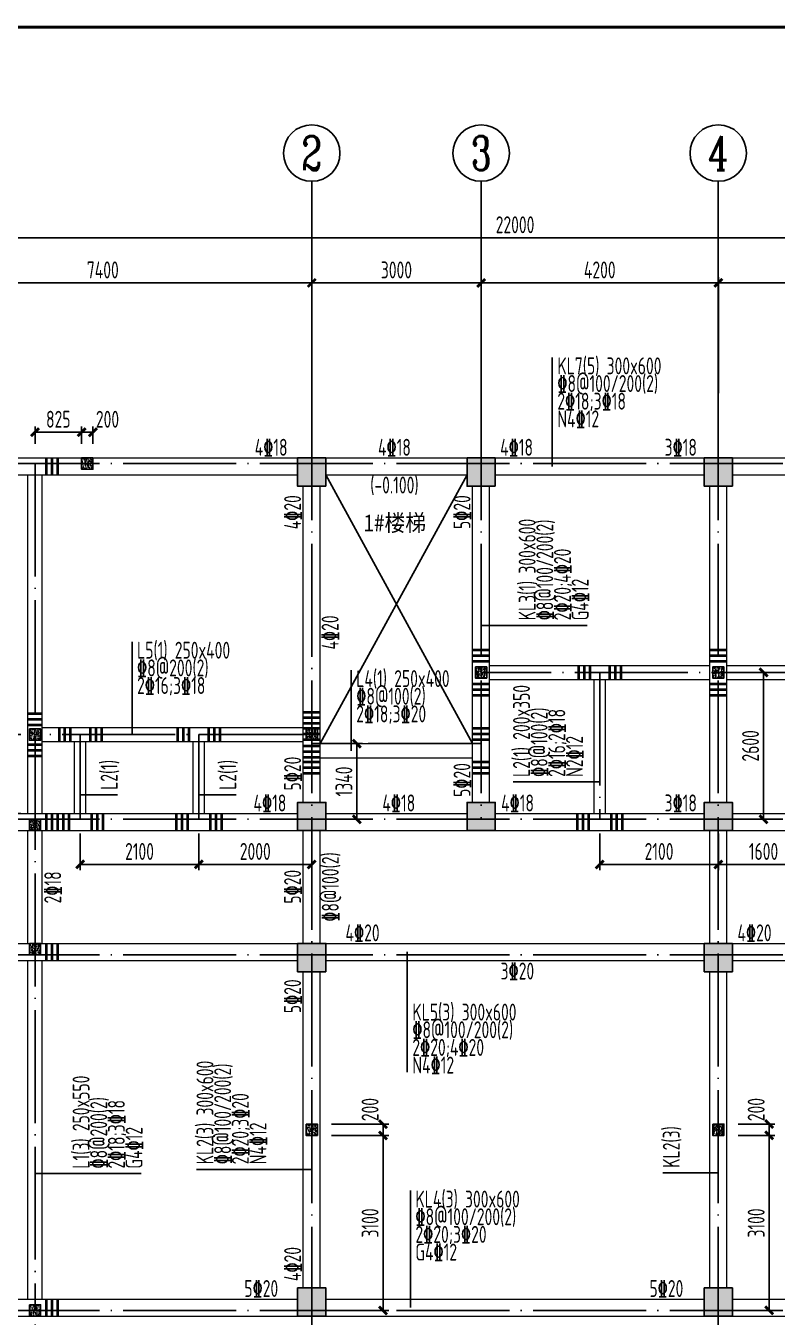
# Model space of a CAD drawing. Extents: x 9732137 to 18866768, y -962146 to 246094.
# Drawn here: x 9797236 to 9810541, y -134554 to -111681 of the extents above; entities that cross this region are included whole.
import ezdxf
from ezdxf.enums import TextEntityAlignment as Align

# ---------------------------------------------------------------- set-up
doc = ezdxf.new("R2010")
doc.units = 0
doc.header["$LTSCALE"] = 1000
doc.linetypes.add('DOTE', pattern=[2.42, 2, -0.2, 0.02, -0.2])
doc.layers.get('0').update_dxf_attribs({"linetype": 'CONTINUOUS'})
doc.layers.get('Defpoints').update_dxf_attribs({"linetype": 'CONTINUOUS'})
for name, color, linetype in [('AXIS', 1, 'DOTE'), ('AXIS_DIM', 3, 'CONTINUOUS'), ('AXIS_NUM', 7, 'CONTINUOUS'), ('BORDER', 7, 'CONTINUOUS'), ('COLU', 7, 'CONTINUOUS'), ('DIM', 3, 'CONTINUOUS'), ('TEXT', 7, 'CONTINUOUS'), ('柱涂实', 54, 'CONTINUOUS'), ('零厚板', 7, 'CONTINUOUS')]:
    doc.layers.add(name, color=color, linetype=linetype)
for name, color, linetype, lineweight in [('梁', 4, 'CONTINUOUS', 18), ('梁原位标注', 7, 'CONTINUOUS', 25), ('梁原位标注竖向', 7, 'CONTINUOUS', 25), ('梁集中标注', 2, 'CONTINUOUS', 25), ('梁集中标注竖向', 2, 'CONTINUOUS', 25), ('次梁箍筋', 1, 'CONTINUOUS', 40)]:
    doc.layers.add(name, color=color, linetype=linetype, lineweight=lineweight)
doc.styles.add('STYLE3', font='simhei.ttf', dxfattribs={"width": 0.9})
doc.styles.add('TSSD_Axis', font='Complex.shx', dxfattribs={"width": 0.7, "bigfont": 'hztxt.shx'})
doc.styles.add('TSSD_Dimension', font='Tssdeng.shx', dxfattribs={"width": 0.7, "bigfont": 'hztxt.shx'})
doc.styles.add('TSSD_Rein', font='Tssdeng.shx', dxfattribs={"width": 0.7, "bigfont": 'hztxt.shx'})
doc.dimstyles.new('TSSD_100_100$0', dxfattribs={"dimtxt": 300, "dimasz": 100, "dimexe": 100, "dimexo": 250, "dimgap": 80, "dimtad": 1, "dimdec": 0, "dimzin": 0, "dimdsep": 46, "dimtxsty": 'TSSD_Dimension', "dimblk1": 'ARCHTICK', "dimblk2": 'ARCHTICK', "dimsah": 1, "dimcen": 0, "dimclrd": 3, "dimclre": 256, "dimclrt": 7, "dimadec": 1, "dimazin": 0, "dimtfac": 1, "dimtdec": 0, "dimtix": 1, "dimtmove": 2, "dimatfit": 3, "dimldrblk": 'ARCHTICK', "dimfxl": 1, "dimtolj": 1, "dimtzin": 0, "dimarcsym": 0})

# ---------------------------------------------------------------- blocks, each defined once
blk = doc.blocks.new('ts_axno')
at = {"color": 0, "linetype": 'ByBlock', "lineweight": -2}
blk.add_circle((0, 0), 0.5, dxfattribs=at)
at = {"color": 0, "linetype": 'ByBlock', "lineweight": -2, "style": 'TSSD_Axis', "width": 0.7}
blk.add_attdef('A', text='', height=0.6, dxfattribs=at).set_placement((0, 0), align=Align.MIDDLE_CENTER)
blk = doc.blocks.new('_ArchTick')
at = {"color": 0, "linetype": 'ByBlock', "const_width": 0.5}
blk.add_lwpolyline([(-0.71, -0.71), (0.71, 0.71)], dxfattribs=at)
blk = doc.blocks.new('*D9')
at = {"layer": 'AXIS_DIM', "lineweight": -2}
for p, q in [((9809499, -118185), (9809499, -116135)), ((9813799, -118185), (9813799, -116135))]:
    blk.add_line(p, q, dxfattribs=at)
at = {"layer": 'AXIS_DIM', "color": 3, "lineweight": -2}
blk.add_line((9813799, -116235), (9809499, -116235), dxfattribs=at)
at = {"layer": 'Defpoints', "color": 0}
for p in [(9809499, -116235), (9809499, -118435), (9813799, -118435)]:
    blk.add_point(p, dxfattribs=at)
at = {"layer": 'AXIS_DIM', "color": 3, "lineweight": -2, "xscale": 100, "yscale": 100, "zscale": 100, "rotation": 180}
blk.add_blockref('_ArchTick', (9809499, -116235), dxfattribs=at)
at = {"layer": 'AXIS_DIM', "color": 3, "lineweight": -2, "xscale": 100, "yscale": 100, "zscale": 100}
blk.add_blockref('_ArchTick', (9813799, -116235), dxfattribs=at)
at = {"layer": 'AXIS_DIM', "color": 7, "insert": (9811649, -116005), "char_height": 300, "attachment_point": 5, "style": 'TSSD_Dimension'}
blk.add_mtext('\\A1;4300', dxfattribs=at)
blk = doc.blocks.new('*D10')
at = {"layer": 'AXIS_DIM', "lineweight": -2}
for p, q in [((9805299, -118185), (9805299, -116135)), ((9809499, -118185), (9809499, -116135))]:
    blk.add_line(p, q, dxfattribs=at)
at = {"layer": 'AXIS_DIM', "color": 3, "lineweight": -2}
blk.add_line((9809499, -116235), (9805299, -116235), dxfattribs=at)
at = {"layer": 'Defpoints', "color": 0}
for p in [(9805299, -116235), (9805299, -118435), (9809499, -118435)]:
    blk.add_point(p, dxfattribs=at)
at = {"layer": 'AXIS_DIM', "color": 3, "lineweight": -2, "xscale": 100, "yscale": 100, "zscale": 100, "rotation": 180}
blk.add_blockref('_ArchTick', (9805299, -116235), dxfattribs=at)
at = {"layer": 'AXIS_DIM', "color": 3, "lineweight": -2, "xscale": 100, "yscale": 100, "zscale": 100}
blk.add_blockref('_ArchTick', (9809499, -116235), dxfattribs=at)
at = {"layer": 'AXIS_DIM', "color": 7, "insert": (9807399, -116005), "char_height": 300, "attachment_point": 5, "style": 'TSSD_Dimension'}
blk.add_mtext('\\A1;4200', dxfattribs=at)
blk = doc.blocks.new('*D11')
at = {"layer": 'AXIS_DIM', "lineweight": -2}
for p, q in [((9802299, -118185), (9802299, -116135)), ((9805299, -118185), (9805299, -116135))]:
    blk.add_line(p, q, dxfattribs=at)
at = {"layer": 'AXIS_DIM', "color": 3, "lineweight": -2}
blk.add_line((9805299, -116235), (9802299, -116235), dxfattribs=at)
at = {"layer": 'Defpoints', "color": 0}
for p in [(9802299, -116235), (9802299, -118435), (9805299, -118435)]:
    blk.add_point(p, dxfattribs=at)
at = {"layer": 'AXIS_DIM', "color": 3, "lineweight": -2, "xscale": 100, "yscale": 100, "zscale": 100, "rotation": 180}
blk.add_blockref('_ArchTick', (9802299, -116235), dxfattribs=at)
at = {"layer": 'AXIS_DIM', "color": 3, "lineweight": -2, "xscale": 100, "yscale": 100, "zscale": 100}
blk.add_blockref('_ArchTick', (9805299, -116235), dxfattribs=at)
at = {"layer": 'AXIS_DIM', "color": 7, "insert": (9803799, -116005), "char_height": 300, "attachment_point": 5, "style": 'TSSD_Dimension'}
blk.add_mtext('\\A1;3000', dxfattribs=at)
blk = doc.blocks.new('*D12')
at = {"layer": 'AXIS_DIM', "lineweight": -2}
for p, q in [((9794899, -118185), (9794899, -116135)), ((9802299, -118185), (9802299, -116135))]:
    blk.add_line(p, q, dxfattribs=at)
at = {"layer": 'AXIS_DIM', "color": 3, "lineweight": -2}
blk.add_line((9802299, -116235), (9794899, -116235), dxfattribs=at)
at = {"layer": 'Defpoints', "color": 0}
for p in [(9794899, -116235), (9794899, -118435), (9802299, -118435)]:
    blk.add_point(p, dxfattribs=at)
at = {"layer": 'AXIS_DIM', "color": 3, "lineweight": -2, "xscale": 100, "yscale": 100, "zscale": 100, "rotation": 180}
blk.add_blockref('_ArchTick', (9794899, -116235), dxfattribs=at)
at = {"layer": 'AXIS_DIM', "color": 3, "lineweight": -2, "xscale": 100, "yscale": 100, "zscale": 100}
blk.add_blockref('_ArchTick', (9802299, -116235), dxfattribs=at)
at = {"layer": 'AXIS_DIM', "color": 7, "insert": (9798599, -116005), "char_height": 300, "attachment_point": 5, "style": 'TSSD_Dimension'}
blk.add_mtext('\\A1;7400', dxfattribs=at)
blk = doc.blocks.new('*D13')
at = {"layer": 'AXIS_DIM', "lineweight": -2}
for p, q in [((9794899, -118185), (9794899, -115335)), ((9816899, -118185), (9816899, -115335))]:
    blk.add_line(p, q, dxfattribs=at)
at = {"layer": 'AXIS_DIM', "color": 3, "lineweight": -2}
blk.add_line((9794899, -115435), (9816899, -115435), dxfattribs=at)
at = {"layer": 'Defpoints', "color": 0}
for p in [(9816899, -115435), (9794899, -118435), (9816899, -118435)]:
    blk.add_point(p, dxfattribs=at)
at = {"layer": 'AXIS_DIM', "color": 3, "lineweight": -2, "xscale": 100, "yscale": 100, "zscale": 100, "rotation": 180}
blk.add_blockref('_ArchTick', (9794899, -115435), dxfattribs=at)
at = {"layer": 'AXIS_DIM', "color": 3, "lineweight": -2, "xscale": 100, "yscale": 100, "zscale": 100}
blk.add_blockref('_ArchTick', (9816899, -115435), dxfattribs=at)
at = {"layer": 'AXIS_DIM', "color": 7, "insert": (9805899, -115205), "char_height": 300, "attachment_point": 5, "style": 'TSSD_Dimension'}
blk.add_mtext('\\A1;22000', dxfattribs=at)
blk = doc.blocks.new('*D134')
at = {"layer": 'Defpoints', "color": 0}
for p in [(9794899, -134435), (9797399, -134435), (9797399, -135235)]:
    blk.add_point(p, dxfattribs=at)
at = {"layer": 'DIM', "lineweight": -2}
for p, q in [((9794899, -134685), (9794899, -135335)), ((9797399, -134685), (9797399, -135335))]:
    blk.add_line(p, q, dxfattribs=at)
at = {"layer": 'DIM', "color": 3, "lineweight": -2}
blk.add_line((9794899, -135235), (9797399, -135235), dxfattribs=at)
at = {"layer": 'DIM', "color": 3, "lineweight": -2, "xscale": 100, "yscale": 100, "zscale": 100, "rotation": 180}
blk.add_blockref('_ArchTick', (9794899, -135235), dxfattribs=at)
at = {"layer": 'DIM', "color": 3, "lineweight": -2, "xscale": 100, "yscale": 100, "zscale": 100}
blk.add_blockref('_ArchTick', (9797399, -135235), dxfattribs=at)
at = {"layer": 'DIM', "color": 7, "insert": (9796149, -135005), "char_height": 300, "attachment_point": 5, "style": 'TSSD_Dimension'}
blk.add_mtext('\\A1;2500', dxfattribs=at)
blk = doc.blocks.new('*D135')
at = {"layer": 'Defpoints', "color": 0}
for p in [(9798199, -125735), (9800299, -125735), (9800299, -126535)]:
    blk.add_point(p, dxfattribs=at)
at = {"layer": 'DIM', "lineweight": -2}
for p, q in [((9798199, -125985), (9798199, -126635)), ((9800299, -125985), (9800299, -126635))]:
    blk.add_line(p, q, dxfattribs=at)
at = {"layer": 'DIM', "color": 3, "lineweight": -2}
blk.add_line((9798199, -126535), (9800299, -126535), dxfattribs=at)
at = {"layer": 'DIM', "color": 3, "lineweight": -2, "xscale": 100, "yscale": 100, "zscale": 100, "rotation": 180}
blk.add_blockref('_ArchTick', (9798199, -126535), dxfattribs=at)
at = {"layer": 'DIM', "color": 3, "lineweight": -2, "xscale": 100, "yscale": 100, "zscale": 100}
blk.add_blockref('_ArchTick', (9800299, -126535), dxfattribs=at)
at = {"layer": 'DIM', "color": 7, "insert": (9799249, -126305), "char_height": 300, "attachment_point": 5, "style": 'TSSD_Dimension'}
blk.add_mtext('\\A1;2100', dxfattribs=at)
blk = doc.blocks.new('*D136')
at = {"layer": 'Defpoints', "color": 0}
for p in [(9800299, -125735), (9802299, -125735), (9802299, -126535)]:
    blk.add_point(p, dxfattribs=at)
at = {"layer": 'DIM', "lineweight": -2}
for p, q in [((9800299, -125985), (9800299, -126635)), ((9802299, -125985), (9802299, -126635))]:
    blk.add_line(p, q, dxfattribs=at)
at = {"layer": 'DIM', "color": 3, "lineweight": -2}
blk.add_line((9800299, -126535), (9802299, -126535), dxfattribs=at)
at = {"layer": 'DIM', "color": 3, "lineweight": -2, "xscale": 100, "yscale": 100, "zscale": 100, "rotation": 180}
blk.add_blockref('_ArchTick', (9800299, -126535), dxfattribs=at)
at = {"layer": 'DIM', "color": 3, "lineweight": -2, "xscale": 100, "yscale": 100, "zscale": 100}
blk.add_blockref('_ArchTick', (9802299, -126535), dxfattribs=at)
at = {"layer": 'DIM', "color": 7, "insert": (9801299, -126305), "char_height": 300, "attachment_point": 5, "style": 'TSSD_Dimension'}
blk.add_mtext('\\A1;2000', dxfattribs=at)
blk = doc.blocks.new('*D137')
at = {"layer": 'Defpoints', "color": 0}
for p in [(9802299, -124395), (9803099, -124395), (9802299, -125735)]:
    blk.add_point(p, dxfattribs=at)
at = {"layer": 'DIM', "lineweight": -2}
for p, q in [((9802549, -124395), (9803199, -124395)), ((9802549, -125735), (9803199, -125735))]:
    blk.add_line(p, q, dxfattribs=at)
at = {"layer": 'DIM', "color": 3, "lineweight": -2}
blk.add_line((9803099, -125735), (9803099, -124395), dxfattribs=at)
at = {"layer": 'DIM', "color": 3, "lineweight": -2, "xscale": 100, "yscale": 100, "zscale": 100}
for p, rotation in [((9803099, -124395), 90), ((9803099, -125735), 270)]:
    blk.add_blockref('_ArchTick', p, dxfattribs=dict(at, rotation=rotation))
at = {"layer": 'DIM', "color": 7, "insert": (9802869, -125065), "char_height": 300, "attachment_point": 5, "rotation": 90, "style": 'TSSD_Dimension'}
blk.add_mtext('\\A1;1340', dxfattribs=at)
blk = doc.blocks.new('*D138')
at = {"layer": 'Defpoints', "color": 0}
for p in [(9796690, -124235), (9797399, -124235), (9797399, -125635)]:
    blk.add_point(p, dxfattribs=at)
at = {"layer": 'DIM', "lineweight": -2}
for p, q in [((9797149, -124235), (9796590, -124235)), ((9797149, -125635), (9796590, -125635))]:
    blk.add_line(p, q, dxfattribs=at)
at = {"layer": 'DIM', "color": 3, "lineweight": -2}
blk.add_line((9796690, -125635), (9796690, -124235), dxfattribs=at)
at = {"layer": 'DIM', "color": 3, "lineweight": -2, "xscale": 100, "yscale": 100, "zscale": 100}
for p, rotation in [((9796690, -124235), 90), ((9796690, -125635), 270)]:
    blk.add_blockref('_ArchTick', p, dxfattribs=dict(at, rotation=rotation))
at = {"layer": 'DIM', "color": 7, "insert": (9796460, -124935), "char_height": 300, "attachment_point": 5, "rotation": 90, "style": 'TSSD_Dimension'}
blk.add_mtext('\\A1;1400', dxfattribs=at)
blk = doc.blocks.new('*D139')
at = {"layer": 'Defpoints', "color": 0}
for p in [(9807399, -125735), (9809499, -125735), (9809499, -126535)]:
    blk.add_point(p, dxfattribs=at)
at = {"layer": 'DIM', "lineweight": -2}
for p, q in [((9807399, -125985), (9807399, -126635)), ((9809499, -125985), (9809499, -126635))]:
    blk.add_line(p, q, dxfattribs=at)
at = {"layer": 'DIM', "color": 3, "lineweight": -2}
blk.add_line((9807399, -126535), (9809499, -126535), dxfattribs=at)
at = {"layer": 'DIM', "color": 3, "lineweight": -2, "xscale": 100, "yscale": 100, "zscale": 100, "rotation": 180}
blk.add_blockref('_ArchTick', (9807399, -126535), dxfattribs=at)
at = {"layer": 'DIM', "color": 3, "lineweight": -2, "xscale": 100, "yscale": 100, "zscale": 100}
blk.add_blockref('_ArchTick', (9809499, -126535), dxfattribs=at)
at = {"layer": 'DIM', "color": 7, "insert": (9808449, -126305), "char_height": 300, "attachment_point": 5, "style": 'TSSD_Dimension'}
blk.add_mtext('\\A1;2100', dxfattribs=at)
blk = doc.blocks.new('*D140')
at = {"layer": 'Defpoints', "color": 0}
for p in [(9809499, -125735), (9811099, -125735), (9811099, -126535)]:
    blk.add_point(p, dxfattribs=at)
at = {"layer": 'DIM', "lineweight": -2}
for p, q in [((9809499, -125985), (9809499, -126635)), ((9811099, -125985), (9811099, -126635))]:
    blk.add_line(p, q, dxfattribs=at)
at = {"layer": 'DIM', "color": 3, "lineweight": -2}
blk.add_line((9809499, -126535), (9811099, -126535), dxfattribs=at)
at = {"layer": 'DIM', "color": 3, "lineweight": -2, "xscale": 100, "yscale": 100, "zscale": 100, "rotation": 180}
blk.add_blockref('_ArchTick', (9809499, -126535), dxfattribs=at)
at = {"layer": 'DIM', "color": 3, "lineweight": -2, "xscale": 100, "yscale": 100, "zscale": 100}
blk.add_blockref('_ArchTick', (9811099, -126535), dxfattribs=at)
at = {"layer": 'DIM', "color": 7, "insert": (9810299, -126305), "char_height": 300, "attachment_point": 5, "style": 'TSSD_Dimension'}
blk.add_mtext('\\A1;1600', dxfattribs=at)
blk = doc.blocks.new('*D142')
at = {"layer": 'Defpoints', "color": 0}
for p in [(9809499, -123135), (9810299, -123135), (9809499, -125735)]:
    blk.add_point(p, dxfattribs=at)
at = {"layer": 'DIM', "lineweight": -2}
for p, q in [((9809749, -123135), (9810399, -123135)), ((9809749, -125735), (9810399, -125735))]:
    blk.add_line(p, q, dxfattribs=at)
at = {"layer": 'DIM', "color": 3, "lineweight": -2}
blk.add_line((9810299, -125735), (9810299, -123135), dxfattribs=at)
at = {"layer": 'DIM', "color": 3, "lineweight": -2, "xscale": 100, "yscale": 100, "zscale": 100}
for p, rotation in [((9810299, -123135), 90), ((9810299, -125735), 270)]:
    blk.add_blockref('_ArchTick', p, dxfattribs=dict(at, rotation=rotation))
at = {"layer": 'DIM', "color": 7, "insert": (9810069, -124435), "char_height": 300, "attachment_point": 5, "rotation": 90, "style": 'TSSD_Dimension'}
blk.add_mtext('\\A1;2600', dxfattribs=at)
blk = doc.blocks.new('GZ')
at = {"layer": 'TEXT'}
h = blk.add_hatch(dxfattribs=at)
h.set_pattern_fill('AR-CONC', color=6, scale=0.4, angle=180, style=0)
h.set_pattern_definition([(230, (3351996.74, 92641.444), (-72.873868, 6.375634), [7.62, -83.82]), (175, (3351996.74, 92641.44), (14.09713, -76.422657), [6.096, -67.056]), (280.451, (3351990.67, 92641.975), (-58.777, -70.046675), [6.476, -71.236]), (226.1842, (3351996.74, 92621.12), (-108.431616, 16.81693), [11.43, -125.73]), (276.6356, (3351987.7, 92622.52), (-94.961694, -98.970222), [9.714, -106.854]), (171.184, (3351996.74, 92621.12), (-94.96184, -98.970047), [9.144, -100.584]), (201, (3351986.58, 92626.204), (-60.645952, 40.906207), [7.62, -83.82]), (146, (3351986.58, 92626.2), (-24.720811, -73.675186), [6.096, -67.056]), (251.4514, (3351981.526, 92629.61), (-85.366596, -32.769143), [6.476, -71.236]), (217.5, (3351996.74, 92641.444), (-1.2354413, -33.8220155), [0, -66.2432, 0, -68.072, 0, -67.31]), (187.5, (3351996.74, 92641.444), (-26.727865, -40.07223), [0, -38.8112, 0, -64.7192, 0, -25.654]), (147.5, (3352019.397, 92641.444), (-54.236238, 2.2914976), [0, -25.4, 0, -79.248, 0, -105.156]), (137.5, (3352029.557, 92641.444), (-59.251673, -10.170596), [0, -33.02, 0, -52.6288, 0, -74.676])])
h.paths.add_polyline_path([(3162038, 237206), (3162238, 237206), (3162238, 237006), (3162038, 237006)])
at = {"color": 6}
blk.add_lwpolyline([(3162038, 237206), (3162238, 237206), (3162238, 237006), (3162038, 237006)], close=True, dxfattribs=at)
blk = doc.blocks.new('*D496')
at = {"layer": 'Defpoints', "color": 0}
for p in [(9809599, -131335), (9810399, -131335), (9809599, -134435)]:
    blk.add_point(p, dxfattribs=at)
at = {"layer": 'DIM', "lineweight": -2}
for p, q in [((9809849, -131335), (9810499, -131335)), ((9809849, -134435), (9810499, -134435))]:
    blk.add_line(p, q, dxfattribs=at)
at = {"layer": 'DIM', "color": 3, "lineweight": -2}
blk.add_line((9810399, -134435), (9810399, -131335), dxfattribs=at)
at = {"layer": 'DIM', "color": 3, "lineweight": -2, "xscale": 100, "yscale": 100, "zscale": 100}
for p, rotation in [((9810399, -131335), 90), ((9810399, -134435), 270)]:
    blk.add_blockref('_ArchTick', p, dxfattribs=dict(at, rotation=rotation))
at = {"layer": 'DIM', "color": 7, "insert": (9810169, -132885), "char_height": 300, "attachment_point": 5, "rotation": 90, "style": 'TSSD_Dimension'}
blk.add_mtext('\\A1;3100', dxfattribs=at)
blk = doc.blocks.new('*D497')
at = {"layer": 'Defpoints', "color": 0}
for p in [(9809599, -131135), (9810399, -131135), (9809599, -131335)]:
    blk.add_point(p, dxfattribs=at)
at = {"layer": 'DIM', "lineweight": -2}
for p, q in [((9809849, -131135), (9810499, -131135)), ((9809849, -131335), (9810499, -131335))]:
    blk.add_line(p, q, dxfattribs=at)
at = {"layer": 'DIM', "color": 3, "lineweight": -2}
blk.add_line((9810399, -131335), (9810399, -131135), dxfattribs=at)
at = {"layer": 'DIM', "color": 3, "lineweight": -2, "xscale": 100, "yscale": 100, "zscale": 100}
for p, rotation in [((9810399, -131135), 90), ((9810399, -131335), 270)]:
    blk.add_blockref('_ArchTick', p, dxfattribs=dict(at, rotation=rotation))
at = {"layer": 'DIM', "color": 7, "insert": (9810169, -130877), "char_height": 300, "attachment_point": 5, "rotation": 90, "style": 'TSSD_Dimension'}
blk.add_mtext('\\A1;200', dxfattribs=at)
blk = doc.blocks.new('*D502')
at = {"layer": 'Defpoints', "color": 0}
for p in [(9802399, -131335), (9803562, -131335), (9802399, -134435)]:
    blk.add_point(p, dxfattribs=at)
at = {"layer": 'DIM', "lineweight": -2}
for p, q in [((9802649, -131335), (9803662, -131335)), ((9802649, -134435), (9803662, -134435))]:
    blk.add_line(p, q, dxfattribs=at)
at = {"layer": 'DIM', "color": 3, "lineweight": -2}
blk.add_line((9803562, -134435), (9803562, -131335), dxfattribs=at)
at = {"layer": 'DIM', "color": 3, "lineweight": -2, "xscale": 100, "yscale": 100, "zscale": 100}
for p, rotation in [((9803562, -131335), 90), ((9803562, -134435), 270)]:
    blk.add_blockref('_ArchTick', p, dxfattribs=dict(at, rotation=rotation))
at = {"layer": 'DIM', "color": 7, "insert": (9803332, -132885), "char_height": 300, "attachment_point": 5, "rotation": 90, "style": 'TSSD_Dimension'}
blk.add_mtext('\\A1;3100', dxfattribs=at)
blk = doc.blocks.new('*D503')
at = {"layer": 'Defpoints', "color": 0}
for p in [(9802399, -131135), (9803562, -131135), (9802399, -131335)]:
    blk.add_point(p, dxfattribs=at)
at = {"layer": 'DIM', "lineweight": -2}
for p, q in [((9802649, -131135), (9803662, -131135)), ((9802649, -131335), (9803662, -131335))]:
    blk.add_line(p, q, dxfattribs=at)
at = {"layer": 'DIM', "color": 3, "lineweight": -2}
blk.add_line((9803562, -131335), (9803562, -131135), dxfattribs=at)
at = {"layer": 'DIM', "color": 3, "lineweight": -2, "xscale": 100, "yscale": 100, "zscale": 100}
for p, rotation in [((9803562, -131135), 90), ((9803562, -131335), 270)]:
    blk.add_blockref('_ArchTick', p, dxfattribs=dict(at, rotation=rotation))
at = {"layer": 'DIM', "color": 7, "insert": (9803332, -130877), "char_height": 300, "attachment_point": 5, "rotation": 90, "style": 'TSSD_Dimension'}
blk.add_mtext('\\A1;200', dxfattribs=at)
blk = doc.blocks.new('*D508')
at = {"layer": 'Defpoints', "color": 0}
for p in [(9798224, -118880), (9798224, -119335), (9798424, -119335)]:
    blk.add_point(p, dxfattribs=at)
at = {"layer": 'DIM', "lineweight": -2}
for p, q in [((9798224, -119085), (9798224, -118780)), ((9798424, -119085), (9798424, -118780))]:
    blk.add_line(p, q, dxfattribs=at)
at = {"layer": 'DIM', "color": 3, "lineweight": -2}
blk.add_line((9798424, -118880), (9798224, -118880), dxfattribs=at)
at = {"layer": 'DIM', "color": 3, "lineweight": -2, "xscale": 100, "yscale": 100, "zscale": 100, "rotation": 180}
blk.add_blockref('_ArchTick', (9798224, -118880), dxfattribs=at)
at = {"layer": 'DIM', "color": 3, "lineweight": -2, "xscale": 100, "yscale": 100, "zscale": 100}
blk.add_blockref('_ArchTick', (9798424, -118880), dxfattribs=at)
at = {"layer": 'DIM', "color": 7, "insert": (9798682, -118650), "char_height": 300, "attachment_point": 5, "style": 'TSSD_Dimension'}
blk.add_mtext('\\A1;200', dxfattribs=at)
blk = doc.blocks.new('*D509')
at = {"layer": 'Defpoints', "color": 0}
for p in [(9797399, -118880), (9797399, -119335), (9798224, -119335)]:
    blk.add_point(p, dxfattribs=at)
at = {"layer": 'DIM', "lineweight": -2}
for p, q in [((9797399, -119085), (9797399, -118780)), ((9798224, -119085), (9798224, -118780))]:
    blk.add_line(p, q, dxfattribs=at)
at = {"layer": 'DIM', "color": 3, "lineweight": -2}
blk.add_line((9798224, -118880), (9797399, -118880), dxfattribs=at)
at = {"layer": 'DIM', "color": 3, "lineweight": -2, "xscale": 100, "yscale": 100, "zscale": 100, "rotation": 180}
blk.add_blockref('_ArchTick', (9797399, -118880), dxfattribs=at)
at = {"layer": 'DIM', "color": 3, "lineweight": -2, "xscale": 100, "yscale": 100, "zscale": 100}
blk.add_blockref('_ArchTick', (9798224, -118880), dxfattribs=at)
at = {"layer": 'DIM', "color": 7, "insert": (9797811, -118650), "char_height": 300, "attachment_point": 5, "style": 'TSSD_Dimension'}
blk.add_mtext('\\A1;825', dxfattribs=at)

msp = doc.modelspace()

# ---------------------------------------------------------------- hatches: boundary and pattern name
at = {"layer": '柱涂实'}
for points in [[(9802548.5, -119835.1), (9802548.5, -119335.1), (9802048.5, -119335.1), (9802048.5, -119835.1)], [(9805548.5, -119835.1), (9805548.5, -119335.1), (9805048.5, -119335.1), (9805048.5, -119835.1)], [(9809748.5, -119835.1), (9809748.5, -119335.1), (9809248.5, -119335.1), (9809248.5, -119835.1)], [(9802548.5, -125935.1), (9802548.5, -125435.1), (9802048.5, -125435.1), (9802048.5, -125935.1)], [(9805548.5, -125935.1), (9805548.5, -125435.1), (9805048.5, -125435.1), (9805048.5, -125935.1)], [(9809748.5, -125935.1), (9809748.5, -125435.1), (9809248.5, -125435.1), (9809248.5, -125935.1)], [(9802548.5, -128435.1), (9802548.5, -127935.1), (9802048.5, -127935.1), (9802048.5, -128435.1)], [(9809748.5, -128435.1), (9809748.5, -127935.1), (9809248.5, -127935.1), (9809248.5, -128435.1)], [(9802548.5, -134535.1), (9802548.5, -134035.1), (9802048.5, -134035.1), (9802048.5, -134535.1)], [(9809748.5, -134535.1), (9809748.5, -134035.1), (9809248.5, -134035.1), (9809248.5, -134535.1)]]:
    msp.add_hatch(color=256, dxfattribs=at).paths.add_polyline_path(points)

# ---------------------------------------------------------------- linework, layer by layer
at = {"layer": 'AXIS'}
for p, q in [((9802298.5, -118435.1, 0), (9802298.5, -135435.1, 0)), ((9805298.5, -118435.1, 0), (9805298.5, -125735.1, 0)), ((9809498.5, -118435.1, 0), (9809498.5, -135435.1, 0)), ((9817898.5, -119435.1, 0), (9793898.5, -119435.1, 0)), ((9797398.5, -119435.1, 0), (9797398.5, -134435.1, 0)), ((9813798.5, -123135.1, 0), (9805298.5, -123135.1, 0)), ((9807398.5, -123135.1, 0), (9807398.5, -125735.1, 0)), ((9802298.5, -124235.1, 0), (9797398.5, -124235.1, 0)), ((9798198.5, -124235.1, 0), (9798198.5, -125735.1, 0)), ((9800298.5, -124235.1, 0), (9800298.5, -125735.1, 0)), ((9805298.5, -124395.1, 0), (9802298.5, -124395.1, 0)), ((9817898.5, -125735.1, 0), (9793898.5, -125735.1, 0)), ((9817898.5, -128135.1, 0), (9793898.5, -128135.1, 0)), ((9817898.5, -134435.1, 0), (9793898.5, -134435.1, 0))]:
    msp.add_line(p, q, dxfattribs=at)
at = {"layer": 'AXIS_NUM'}
for p, q in [((9802298.5, -118435.1, 0), (9802298.5, -114435.1, 0)), ((9805298.5, -118435.1, 0), (9805298.5, -114435.1, 0)), ((9809498.5, -118435.1, 0), (9809498.5, -114435.1, 0))]:
    msp.add_line(p, q, dxfattribs=at)
at = {"layer": 'BORDER', "const_width": 50}
msp.add_lwpolyline([(9779556.8, -151706.3), (9779556.8, -111706.3), (9835456.8, -111706.3), (9835456.8, -151706.3)], close=True, dxfattribs=at)
at = {"layer": 'COLU', "ltscale": 1}
for points in [[(9802548.5, -119835.1), (9802548.5, -119335.1), (9802048.5, -119335.1), (9802048.5, -119835.1)], [(9805548.5, -119835.1), (9805548.5, -119335.1), (9805048.5, -119335.1), (9805048.5, -119835.1)], [(9809748.5, -119835.1), (9809748.5, -119335.1), (9809248.5, -119335.1), (9809248.5, -119835.1)], [(9802548.5, -125935.1), (9802548.5, -125435.1), (9802048.5, -125435.1), (9802048.5, -125935.1)], [(9805548.5, -125935.1), (9805548.5, -125435.1), (9805048.5, -125435.1), (9805048.5, -125935.1)], [(9809748.5, -125935.1), (9809748.5, -125435.1), (9809248.5, -125435.1), (9809248.5, -125935.1)], [(9802548.5, -128435.1), (9802548.5, -127935.1), (9802048.5, -127935.1), (9802048.5, -128435.1)], [(9809748.5, -128435.1), (9809748.5, -127935.1), (9809248.5, -127935.1), (9809248.5, -128435.1)], [(9802548.5, -134535.1), (9802548.5, -134035.1), (9802048.5, -134035.1), (9802048.5, -134535.1)], [(9809748.5, -134535.1), (9809748.5, -134035.1), (9809248.5, -134035.1), (9809248.5, -134535.1)]]:
    msp.add_lwpolyline(points, close=True, dxfattribs=at)
at = {"layer": '柱涂实', "linetype": 'Continuous'}
for points in [[(9802548.5, -119835.1), (9802548.5, -119335.1), (9802048.5, -119335.1), (9802048.5, -119835.1)], [(9805548.5, -119835.1), (9805548.5, -119335.1), (9805048.5, -119335.1), (9805048.5, -119835.1)], [(9809748.5, -119835.1), (9809748.5, -119335.1), (9809248.5, -119335.1), (9809248.5, -119835.1)], [(9802548.5, -125935.1), (9802548.5, -125435.1), (9802048.5, -125435.1), (9802048.5, -125935.1)], [(9805548.5, -125935.1), (9805548.5, -125435.1), (9805048.5, -125435.1), (9805048.5, -125935.1)], [(9809748.5, -125935.1), (9809748.5, -125435.1), (9809248.5, -125435.1), (9809248.5, -125935.1)], [(9802548.5, -128435.1), (9802548.5, -127935.1), (9802048.5, -127935.1), (9802048.5, -128435.1)], [(9809748.5, -128435.1), (9809748.5, -127935.1), (9809248.5, -127935.1), (9809248.5, -128435.1)], [(9802548.5, -134535.1), (9802548.5, -134035.1), (9802048.5, -134035.1), (9802048.5, -134535.1)], [(9809748.5, -134535.1), (9809748.5, -134035.1), (9809248.5, -134035.1), (9809248.5, -134535.1)]]:
    msp.add_lwpolyline(points, close=True, dxfattribs=at)
at = {"layer": '梁', "ltscale": 1}
for p, q in [((9795298.5, -119335.1), (9802048.5, -119335.1)), ((9802548.5, -119335.1), (9805048.5, -119335.1)), ((9805548.5, -119335.1), (9809248.5, -119335.1)), ((9809748.5, -119335.1), (9813548.5, -119335.1)), ((9795298.5, -119635.1), (9802048.5, -119635.1)), ((9797273.5, -125635.1), (9797273.5, -119635.1)), ((9797523.5, -125635.1), (9797523.5, -119635.1)), ((9802148.5, -125435.1), (9802148.5, -119835.1)), ((9802448.5, -125435.1), (9802448.5, -119835.1)), ((9802548.5, -119635.1), (9805048.5, -119635.1)), ((9805148.5, -125435.1), (9805148.5, -119835.1)), ((9805448.5, -125435.1), (9805448.5, -119835.1)), ((9805548.5, -119635.1), (9809248.5, -119635.1)), ((9809348.5, -125435.1), (9809348.5, -119835.1)), ((9809648.5, -125435.1), (9809648.5, -119835.1)), ((9809748.5, -119635.1), (9813548.5, -119635.1)), ((9805448.5, -123010.1), (9809348.5, -123010.1)), ((9809648.5, -123010.1), (9813748.5, -123010.1)), ((9805448.5, -123260.1), (9809348.5, -123260.1)), ((9807298.5, -125635.1), (9807298.5, -123260.1)), ((9807498.5, -125635.1), (9807498.5, -123260.1)), ((9809648.5, -123260.1), (9813748.5, -123260.1)), ((9797523.5, -124110.1), (9802148.5, -124110.1)), ((9797523.5, -124360.1), (9802148.5, -124360.1)), ((9798098.5, -125635.1), (9798098.5, -124360.1)), ((9798298.5, -125635.1), (9798298.5, -124360.1)), ((9800198.5, -125635.1), (9800198.5, -124360.1)), ((9800398.5, -125635.1), (9800398.5, -124360.1)), ((9802448.5, -124395.1), (9805148.5, -124395.1)), ((9802448.5, -124645.1), (9805148.5, -124645.1)), ((9795298.5, -125635.1), (9802048.5, -125635.1)), ((9802548.5, -125635.1), (9805048.5, -125635.1)), ((9805548.5, -125635.1), (9809248.5, -125635.1)), ((9809748.5, -125635.1), (9813548.5, -125635.1)), ((9795298.5, -125935.1), (9802048.5, -125935.1)), ((9797273.5, -127935.1), (9797273.5, -125935.1)), ((9797523.5, -127935.1), (9797523.5, -125935.1)), ((9802148.5, -127935.1), (9802148.5, -125935.1)), ((9802448.5, -127935.1), (9802448.5, -125935.1)), ((9802548.5, -125935.1), (9805048.5, -125935.1)), ((9805548.5, -125935.1), (9809248.5, -125935.1)), ((9809348.5, -127935.1), (9809348.5, -125935.1)), ((9809648.5, -127935.1), (9809648.5, -125935.1)), ((9809748.5, -125935.1), (9813548.5, -125935.1)), ((9795298.5, -127935.1), (9802048.5, -127935.1)), ((9802548.5, -127935.1), (9809248.5, -127935.1)), ((9809748.5, -127935.1), (9816498.5, -127935.1)), ((9795298.5, -128235.1), (9802048.5, -128235.1)), ((9797273.5, -134235.1), (9797273.5, -128235.1)), ((9797523.5, -134235.1), (9797523.5, -128235.1)), ((9802548.5, -128235.1), (9809248.5, -128235.1)), ((9809748.5, -128235.1), (9816498.5, -128235.1)), ((9802148.5, -134035.1), (9802148.5, -128435.1)), ((9802448.5, -134035.1), (9802448.5, -128435.1)), ((9809348.5, -134035.1), (9809348.5, -128435.1)), ((9809648.5, -134035.1), (9809648.5, -128435.1)), ((9795298.5, -134235.1), (9802048.5, -134235.1)), ((9802548.5, -134235.1), (9809248.5, -134235.1)), ((9809748.5, -134235.1), (9816498.5, -134235.1)), ((9795298.5, -134535.1), (9802048.5, -134535.1)), ((9802548.5, -134535.1), (9809248.5, -134535.1)), ((9809748.5, -134535.1), (9816498.5, -134535.1))]:
    msp.add_line(p, q, dxfattribs=at)
at = {"layer": '梁集中标注', "linetype": 'Continuous', "ltscale": 1}
for p, q in [((9806558.9, -119485.1, 0), (9806558.9, -117554.5, 0)), ((9803991.3, -128085.1, 0), (9803991.3, -130215.7, 0)), ((9804045.7, -134385.1, 0), (9804045.7, -132312, 0))]:
    msp.add_line(p, q, dxfattribs=at)
at = {"layer": '梁集中标注', "color": 21, "linetype": 'Continuous', "ltscale": 1}
for p, q in [((9799116.8, -124235.1, 0), (9799116.8, -122590.8, 0)), ((9802998.2, -124520.1, 0), (9802998.2, -123093.1, 0))]:
    msp.add_line(p, q, dxfattribs=at)
at = {"layer": '梁集中标注竖向', "linetype": 'Continuous', "ltscale": 1}
for p, q in [((9805298.5, -122300.7, 0), (9807178.8, -122300.7, 0)), ((9802298.5, -131935.6, 0), (9800258.1, -131935.6, 0)), ((9809498.5, -131997.7, 0), (9808515.7, -131997.7, 0))]:
    msp.add_line(p, q, dxfattribs=at)
at = {"layer": '梁集中标注竖向', "color": 21, "linetype": 'Continuous', "ltscale": 1}
for p, q in [((9807398.5, -125074.4, 0), (9805862.9, -125074.4, 0)), ((9798198.5, -125303.2, 0), (9798861.3, -125303.2, 0)), ((9800298.5, -125303.2, 0), (9800961.3, -125303.2, 0)), ((9797398.5, -132011.2, 0), (9799279.5, -132011.2, 0))]:
    msp.add_line(p, q, dxfattribs=at)
at = {"layer": '次梁箍筋', "linetype": 'Continuous', "ltscale": 1}
for p, q in [((9797598.5, -119335.1), (9797598.5, -119635.1)), ((9797698.5, -119335.1), (9797698.5, -119635.1)), ((9797798.5, -119335.1), (9797798.5, -119635.1)), ((9805148.5, -122735.1), (9805448.5, -122735.1)), ((9809348.5, -122735.1), (9809648.5, -122735.1)), ((9805148.5, -122835.1), (9805448.5, -122835.1)), ((9805148.5, -122935.1), (9805448.5, -122935.1)), ((9807023.5, -123010.1), (9807023.5, -123260.1)), ((9807123.5, -123010.1), (9807123.5, -123260.1)), ((9807223.5, -123010.1), (9807223.5, -123260.1)), ((9807573.5, -123010.1), (9807573.5, -123260.1)), ((9807673.5, -123010.1), (9807673.5, -123260.1)), ((9807773.5, -123010.1), (9807773.5, -123260.1)), ((9809348.5, -122835.1), (9809648.5, -122835.1)), ((9809348.5, -122935.1), (9809648.5, -122935.1)), ((9805148.5, -123335.1), (9805448.5, -123335.1)), ((9805148.5, -123435.1), (9805448.5, -123435.1)), ((9809348.5, -123335.1), (9809648.5, -123335.1)), ((9809348.5, -123435.1), (9809648.5, -123435.1)), ((9805148.5, -123535.1), (9805448.5, -123535.1)), ((9809348.5, -123535.1), (9809648.5, -123535.1)), ((9797273.5, -123860.1), (9797523.5, -123860.1)), ((9797273.5, -123960.1), (9797523.5, -123960.1)), ((9802148.5, -123835.1), (9802448.5, -123835.1)), ((9802148.5, -123935.1), (9802448.5, -123935.1)), ((9797273.5, -124060.1), (9797523.5, -124060.1)), ((9797823.5, -124110.1), (9797823.5, -124360.1)), ((9797923.5, -124110.1), (9797923.5, -124360.1)), ((9798023.5, -124110.1), (9798023.5, -124360.1)), ((9798373.5, -124110.1), (9798373.5, -124360.1)), ((9798473.5, -124110.1), (9798473.5, -124360.1)), ((9798573.5, -124110.1), (9798573.5, -124360.1)), ((9799923.5, -124110.1), (9799923.5, -124360.1)), ((9800023.5, -124110.1), (9800023.5, -124360.1)), ((9800123.5, -124110.1), (9800123.5, -124360.1)), ((9800473.5, -124110.1), (9800473.5, -124360.1)), ((9800573.5, -124110.1), (9800573.5, -124360.1)), ((9800673.5, -124110.1), (9800673.5, -124360.1)), ((9802148.5, -124035.1), (9802448.5, -124035.1)), ((9802148.5, -124120.1), (9802448.5, -124120.1)), ((9805148.5, -124120.1), (9805448.5, -124120.1)), ((9797273.5, -124410.1), (9797523.5, -124410.1)), ((9802148.5, -124220.1), (9802448.5, -124220.1)), ((9802148.5, -124320.1), (9802448.5, -124320.1)), ((9805148.5, -124220.1), (9805448.5, -124220.1)), ((9805148.5, -124320.1), (9805448.5, -124320.1)), ((9797273.5, -124510.1), (9797523.5, -124510.1)), ((9797273.5, -124610.1), (9797523.5, -124610.1)), ((9802148.5, -124435.1), (9802448.5, -124435.1)), ((9802148.5, -124535.1), (9802448.5, -124535.1)), ((9802148.5, -124635.1), (9802448.5, -124635.1)), ((9802148.5, -124720.1), (9802448.5, -124720.1)), ((9802148.5, -124820.1), (9802448.5, -124820.1)), ((9805148.5, -124720.1), (9805448.5, -124720.1)), ((9805148.5, -124820.1), (9805448.5, -124820.1)), ((9802148.5, -124920.1), (9802448.5, -124920.1)), ((9805148.5, -124920.1), (9805448.5, -124920.1)), ((9797598.5, -125635.1), (9797598.5, -125935.1)), ((9797698.5, -125635.1), (9797698.5, -125935.1)), ((9797798.5, -125635.1), (9797798.5, -125935.1)), ((9797798.5, -125635.1), (9797798.5, -125935.1)), ((9797898.5, -125635.1), (9797898.5, -125935.1)), ((9797998.5, -125635.1), (9797998.5, -125935.1)), ((9798398.5, -125635.1), (9798398.5, -125935.1)), ((9798498.5, -125635.1), (9798498.5, -125935.1)), ((9798598.5, -125635.1), (9798598.5, -125935.1)), ((9799898.5, -125635.1), (9799898.5, -125935.1)), ((9799998.5, -125635.1), (9799998.5, -125935.1)), ((9800098.5, -125635.1), (9800098.5, -125935.1)), ((9800498.5, -125635.1), (9800498.5, -125935.1)), ((9800598.5, -125635.1), (9800598.5, -125935.1)), ((9800698.5, -125635.1), (9800698.5, -125935.1)), ((9806998.5, -125635.1), (9806998.5, -125935.1)), ((9807098.5, -125635.1), (9807098.5, -125935.1)), ((9807198.5, -125635.1), (9807198.5, -125935.1)), ((9807598.5, -125635.1), (9807598.5, -125935.1)), ((9807698.5, -125635.1), (9807698.5, -125935.1)), ((9807798.5, -125635.1), (9807798.5, -125935.1)), ((9797598.5, -127935.1), (9797598.5, -128235.1)), ((9797698.5, -127935.1), (9797698.5, -128235.1)), ((9797798.5, -127935.1), (9797798.5, -128235.1)), ((9797598.5, -134235.1), (9797598.5, -134535.1)), ((9797698.5, -134235.1), (9797698.5, -134535.1)), ((9797798.5, -134235.1), (9797798.5, -134535.1))]:
    msp.add_line(p, q, dxfattribs=at)
at = {"layer": '零厚板', "ltscale": 1}
for p, q in [((9805048.5, -119635.1), (9802448.5, -124395.1)), ((9802548.5, -119635.1), (9805148.5, -124395.1))]:
    msp.add_line(p, q, dxfattribs=at)

# ---------------------------------------------------------------- block references
at = {"color": 0}
for p in [(6636185.8, -356541.1, 0), (6643160.7, -360241.1, 0), (6647360.7, -360241.1, 0), (6635260.7, -361341, 0), (6640160.7, -361341, 0), (6635260.7, -362941.1, 0), (6635260.7, -365141.1, 0), (6640160.7, -368341.1, 0), (6647360.7, -368341.1, 0), (6635260.7, -371541.1, 0)]:
    msp.add_blockref('GZ', p, dxfattribs=at)
at = {"layer": 'AXIS_NUM'}
ref = msp.add_blockref('ts_axno', (9802298.5, -113935.1, 0), dxfattribs=dict(at, xscale=1000, yscale=1000, zscale=1000))
ref.add_attrib('2', '2', dxfattribs={"height": 600, "style": 'TSSD_Axis', "width": 0.7}).set_placement((9802298.5, -113935.1, 0), align=Align.MIDDLE_CENTER)
ref = msp.add_blockref('ts_axno', (9805298.5, -113935.1, 0), dxfattribs=dict(at, xscale=1000, yscale=1000, zscale=1000))
ref.add_attrib('3', '3', dxfattribs={"height": 600, "style": 'TSSD_Axis', "width": 0.7}).set_placement((9805298.5, -113935.1, 0), align=Align.MIDDLE_CENTER)
ref = msp.add_blockref('ts_axno', (9809498.5, -113935.1, 0), dxfattribs=dict(at, xscale=1000, yscale=1000, zscale=1000))
ref.add_attrib('4', '4', dxfattribs={"height": 600, "style": 'TSSD_Axis', "width": 0.7}).set_placement((9809498.5, -113935.1, 0), align=Align.MIDDLE_CENTER)

# ---------------------------------------------------------------- texts
at = {"layer": 'TEXT', "color": 6, "style": 'STYLE3', "width": 0.9}
msp.add_text('1#楼梯', height=300, dxfattribs=at).set_placement((9803219.1, -120634.1))
at = {"layer": '梁原位标注', "style": 'TSSD_Rein', "width": 0.7}
for s, p in [('4%%13218', (9801871, -119296.3)), ('4%%13218', (9806217.3, -119296.3)), ('3%%13218', (9809119.8, -119296.3)), ('4%%13218', (9801849.2, -125596.3)), ('4%%13218', (9806234.5, -125596.3)), ('3%%13218', (9809119.8, -125596.3)), ('5%%13220', (9801704.8, -134196.3)), ('5%%13220', (9808879, -134196.3))]:
    msp.add_text(s, height=300, dxfattribs=at).set_placement(p, align=Align.RIGHT)
for s, p in [('4%%13218', (9803763.1, -119296.3)), ('(-0.100)', (9803763.1, -119964.9)), ('4%%13218', (9803840.3, -125596.3))]:
    msp.add_text(s, height=300, dxfattribs=at).set_placement(p, align=Align.CENTER)
for p in [(9802896.1, -127896.3), (9809837.2, -127896.3)]:
    msp.add_text('4%%13220', height=300, dxfattribs=at).set_placement(p)
msp.add_text('3%%13220', height=300, dxfattribs=at).set_placement((9805940.3, -128273.8), align=Align.TOP_CENTER)
at = {"layer": '梁原位标注竖向', "style": 'TSSD_Rein', "width": 0.7}
for s, p in [('4%%13220', (9802109.8, -119994.5)), ('5%%13220', (9805109.8, -119994.5)), ('4%%13220', (9802774.1, -122124.4)), ('5%%13220', (9802109.8, -128570.1))]:
    msp.add_text(s, height=300, rotation=90, dxfattribs=at).set_placement(p, align=Align.RIGHT)
for s, p in [('5%%13220', (9802109.8, -125225.9)), ('5%%13220', (9805109.8, -125339.4)), ('4%%13220', (9802109.8, -133915))]:
    msp.add_text(s, height=300, rotation=90, dxfattribs=at).set_placement(p)
for s, p in [('%%1328@100(2)', (9802477.4, -126935.1)), ('2%%13218', (9797562.3, -126941.5))]:
    msp.add_text(s, height=300, rotation=90, dxfattribs=at).set_placement(p, align=Align.TOP_CENTER)
msp.add_text('5%%13220', height=300, rotation=90, dxfattribs=at).set_placement((9802109.8, -126930.6), align=Align.CENTER)
at = {"layer": '梁集中标注', "style": 'TSSD_Rein', "width": 0.7}
for s, p in [('KL7(5) 300x600', (9806647.9, -117854.5)), ('%%1328@100/200(2)', (9806647.9, -118167.4, 0)), ('2%%13218;3%%13218', (9806647.9, -118480.3, 0)), ('N4%%13212', (9806647.9, -118793.2, 0)), ('KL5(3) 300x600', (9804080.3, -129300)), ('%%1328@100/200(2)', (9804080.3, -129612.9, 0)), ('2%%13220;4%%13220', (9804080.3, -129925.8, 0)), ('N4%%13212', (9804080.3, -130238.7, 0)), ('KL4(3) 300x600', (9804134.7, -132612)), ('%%1328@100/200(2)', (9804134.7, -132924.9, 0)), ('2%%13220;3%%13220', (9804134.7, -133237.8, 0)), ('G4%%13212', (9804134.7, -133550.7, 0))]:
    msp.add_text(s, height=300, dxfattribs=at).set_placement(p)
at = {"layer": '梁集中标注', "color": 21, "style": 'TSSD_Rein', "width": 0.7}
for s, p in [('L5(1) 250x400', (9799205.8, -122890.8, 0)), ('%%1328@200(2)', (9799205.8, -123203.7, 0)), ('2%%13216;3%%13218', (9799205.8, -123516.6, 0)), ('L4(1) 250x400', (9803087.2, -123393.1, 0)), ('%%1328@100(2)', (9803087.2, -123706)), ('2%%13218;3%%13220', (9803087.2, -124018.9, 0))]:
    msp.add_text(s, height=300, dxfattribs=at).set_placement(p)
at = {"layer": '梁集中标注竖向', "style": 'TSSD_Rein', "width": 0.7}
for s, p in [('KL3(1) 300x600', (9806263.2, -122211.7, 0)), ('%%1328@100/200(2)', (9806576.1, -122211.7, 0)), ('2%%13220;4%%13220', (9806889, -122211.7, 0)), ('G4%%13212', (9807201.9, -122211.7)), ('KL2(3) 300x600', (9800558.1, -131846.6, 0)), ('%%1328@100/200(2)', (9800871, -131846.6, 0)), ('2%%13220;3%%13220', (9801183.9, -131846.6, 0)), ('N4%%13212', (9801496.8, -131846.6)), ('KL2(3)', (9808815.7, -131908.7, 0))]:
    msp.add_text(s, height=300, rotation=90, dxfattribs=at).set_placement(p)
at = {"layer": '梁集中标注竖向', "color": 21, "style": 'TSSD_Rein', "width": 0.7}
for s, p in [('L2(1) 200x350', (9806162.9, -124985.4, 0)), ('%%1328@100(2)', (9806475.8, -124985.4, 0)), ('2%%13216;2%%13218', (9806788.7, -124985.4, 0)), ('N2%%13212', (9807101.6, -124985.4)), ('L2(1)', (9798861.3, -125214.2)), ('L2(1)', (9800961.3, -125214.2)), ('L1(3) 250x550', (9798363.9, -131922.2, 0)), ('%%1328@200(2)', (9798676.8, -131922.2, 0)), ('2%%13218;3%%13218', (9798989.7, -131922.2, 0)), ('G4%%13212', (9799302.6, -131922.2, 0))]:
    msp.add_text(s, height=300, rotation=90, dxfattribs=at).set_placement(p)

# ---------------------------------------------------------------- dimensions: what is measured, and where the dimension line sits
at = {"layer": 'AXIS_DIM'}
for base, p1, p2, picture, middle in [((9816898.5, -115435.1, 0), (9794898.5, -118435.1, 0), (9816898.5, -118435.1, 0), '*D13', (9805898.5, -115205.1, 0)), ((9794898.5, -116235.1, 0), (9802298.5, -118435.1, 0), (9794898.5, -118435.1, 0), '*D12', (9798598.5, -116005.1, 0)), ((9802298.5, -116235.1, 0), (9805298.5, -118435.1, 0), (9802298.5, -118435.1, 0), '*D11', (9803798.5, -116005.1, 0)), ((9805298.5, -116235.1, 0), (9809498.5, -118435.1, 0), (9805298.5, -118435.1, 0), '*D10', (9807398.5, -116005.1, 0)), ((9809498.5, -116235.1, 0), (9813798.5, -118435.1, 0), (9809498.5, -118435.1, 0), '*D9', (9811648.5, -116005.1, 0))]:
    dim = msp.add_linear_dim(base=base, p1=p1, p2=p2, dimstyle='TSSD_100_100$0', dxfattribs=at)
    dim.commit()
    dim.dimension.update_dxf_attribs({"geometry": picture, "text_midpoint": middle})
at = {"layer": 'DIM'}
for base, p1, p2, picture, middle in [((9797398.5, -118880.4, 0), (9798223.7, -119335.1, 0), (9797398.5, -119335.1, 0), '*D509', (9797811.1, -118650.4, 0)), ((9800298.5, -126535.1, 0), (9798198.5, -125735.1, 0), (9800298.5, -125735.1, 0), '*D135', (9799248.5, -126305.1, 0)), ((9802298.5, -126535.1, 0), (9800298.5, -125735.1, 0), (9802298.5, -125735.1, 0), '*D136', (9801298.5, -126305.1, 0)), ((9809498.5, -126535.1, 0), (9807398.5, -125735.1, 0), (9809498.5, -125735.1, 0), '*D139', (9808448.5, -126305.1, 0)), ((9811098.5, -126535.1, 0), (9809498.5, -125735.1, 0), (9811098.5, -125735.1, 0), '*D140', (9810298.5, -126305.1, 0)), ((9797398.5, -135235.1, 0), (9794898.5, -134435.1, 0), (9797398.5, -134435.1, 0), '*D134', (9796148.5, -135005.1, 0))]:
    dim = msp.add_linear_dim(base=base, p1=p1, p2=p2, dimstyle='TSSD_100_100$0', dxfattribs=at)
    dim.commit()
    dim.dimension.update_dxf_attribs({"geometry": picture, "text_midpoint": middle})
dim = msp.add_linear_dim(base=(9798223.7, -118880.4, 0), p1=(9798423.7, -119335.1, 0), p2=(9798223.7, -119335.1, 0), dimstyle='TSSD_100_100$0', dxfattribs=at)
dim.commit()
dim.dimension.update_dxf_attribs({"geometry": '*D508', "text_midpoint": (9798681.8, -118650.4, 0), "dimtype": 160})
for base, p1, p2, picture, middle in [((9810298.5, -123135.1, 0), (9809498.5, -125735.1, 0), (9809498.5, -123135.1, 0), '*D142', (9810068.5, -124435.1, 0)), ((9796689.8, -124235.1, 0), (9797398.5, -125635.1, 0), (9797398.5, -124235.1, 0), '*D138', (9796459.8, -124935.1, 0)), ((9803098.5, -124395.1, 0), (9802298.5, -125735.1, 0), (9802298.5, -124395.1, 0), '*D137', (9802868.5, -125065.1, 0)), ((9803562.4, -131335.1, 0), (9802398.5, -134435.1, 0), (9802398.5, -131335.1, 0), '*D502', (9803332.4, -132885.1, 0)), ((9810398.5, -131335.1, 0), (9809598.5, -134435.1, 0), (9809598.5, -131335.1, 0), '*D496', (9810168.5, -132885.1, 0))]:
    dim = msp.add_linear_dim(base=base, p1=p1, p2=p2, angle=90, dimstyle='TSSD_100_100$0', dxfattribs=at)
    dim.commit()
    dim.dimension.update_dxf_attribs({"geometry": picture, "text_midpoint": middle})
for base, p1, p2, picture, middle in [((9803562.4, -131135.1, 0), (9802398.5, -131335.1, 0), (9802398.5, -131135.1, 0), '*D503', (9803332.4, -130877, 0)), ((9810398.5, -131135.1, 0), (9809598.5, -131335.1, 0), (9809598.5, -131135.1, 0), '*D497', (9810168.5, -130877, 0))]:
    dim = msp.add_linear_dim(base=base, p1=p1, p2=p2, angle=90, dimstyle='TSSD_100_100$0', dxfattribs=at)
    dim.commit()
    dim.dimension.update_dxf_attribs({"geometry": picture, "text_midpoint": middle, "dimtype": 160})

doc.saveas('drawing.dxf')
